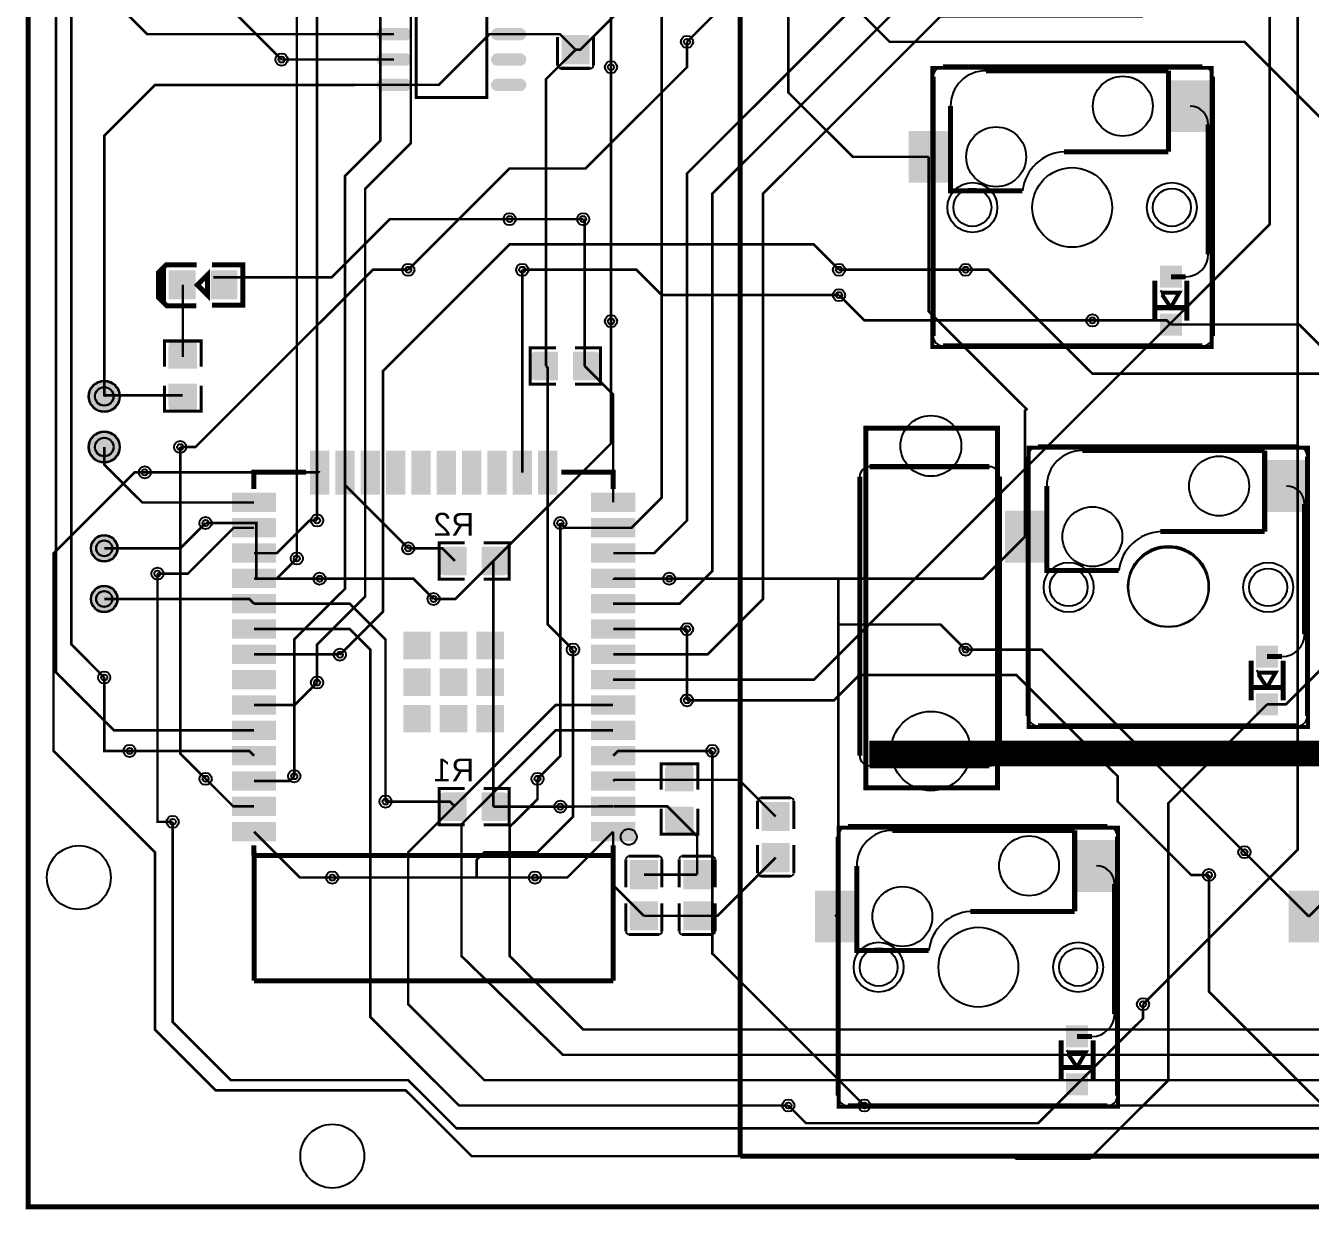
# Model space of a CAD drawing. Header units: millimetres. Extents: x -34 to 290, y -3 to 102.
# Drawn here: x -34.4 to 30, y -2.7 to 56.7 of the extents above; entities that cross this region are included whole.
import ezdxf

# ---------------------------------------------------------------- set-up
doc = ezdxf.new("R2010")
doc.units = ezdxf.units.MM
for name, color, linetype, true_color in [('BoardOutLine', 7, 'Continuous', 0xff00ff), ('BottomLayer', 7, 'Continuous', 0x0000ff), ('BottomPasteMaskLayer', 7, 'Continuous', 0x800000), ('BottomSilkLayer', 7, 'Continuous', 0x66cc33), ('BottomSolderMaskLayer', 7, 'Continuous', 0xaa00ff), ('Document', 7, 'Continuous', 0xffffff), ('Hole', 7, 'Continuous', 0x222222), ('Multi-Layer', 7, 'Continuous', 0xc0c0c0), ('TopLayer', 7, 'Continuous', 0xff0000), ('TopPasteMaskLayer', 7, 'Continuous', 0x808080), ('TopSilkLayer', 7, 'Continuous', 0xffcc00), ('TopSolderMaskLayer', 7, 'Continuous', 0x800080)]:
    doc.layers.add(name, color=color, linetype=linetype, true_color=true_color)
doc.styles.get("Standard").update_dxf_attribs({"font": 'arial.ttf'})

msp = doc.modelspace()

# ---------------------------------------------------------------- hatches: boundary and pattern name
at = {"layer": 'BottomLayer'}
for points in [[(24.903, 51.405), (23.003, 51.405), (23.003, 53.905), (24.903, 53.905)], [(11.797, 48.865), (9.897, 48.865), (9.897, 51.365), (11.797, 51.365)], [(23.483, 44.601), (23.483, 43.601), (22.483, 43.601), (22.483, 44.601)], [(23.483, 42.201), (23.483, 41.201), (22.483, 41.201), (22.483, 42.201)], [(29.729, 32.355), (27.829, 32.355), (27.829, 34.855), (29.729, 34.855)], [(16.623, 29.815), (14.723, 29.815), (14.723, 32.315), (16.623, 32.315)], [(-12.338, 29.157), (-12.338, 30.533), (-13.471, 30.533), (-13.471, 29.157)], [(-11.538, 29.157), (-11.538, 30.533), (-10.405, 30.533), (-10.405, 29.157)], [(28.309, 25.551), (28.309, 24.551), (27.309, 24.551), (27.309, 25.551)], [(28.309, 23.151), (28.309, 22.151), (27.309, 22.151), (27.309, 23.151)], [(-12.338, 16.838), (-12.338, 18.214), (-13.471, 18.214), (-13.471, 16.838)], [(-11.538, 16.838), (-11.538, 18.214), (-10.405, 18.214), (-10.405, 16.838)], [(20.204, 13.305), (18.304, 13.305), (18.304, 15.805), (20.204, 15.805)], [(7.098, 10.765), (5.198, 10.765), (5.198, 13.265), (7.098, 13.265)], [(30.847, 10.765), (28.947, 10.765), (28.947, 13.265), (30.847, 13.265)], [(18.784, 6.501), (18.784, 5.501), (17.784, 5.501), (17.784, 6.501)], [(18.784, 4.101), (18.784, 3.101), (17.784, 3.101), (17.784, 4.101)]]:
    msp.add_hatch(color=256, dxfattribs=at).paths.add_polyline_path(points)
at = {"layer": 'BottomPasteMaskLayer'}
for points in [[(24.903, 51.405), (23.003, 51.405), (23.003, 53.905), (24.903, 53.905)], [(11.797, 48.865), (9.897, 48.865), (9.897, 51.365), (11.797, 51.365)], [(23.483, 44.601), (23.483, 43.601), (22.483, 43.601), (22.483, 44.601)], [(23.483, 42.201), (23.483, 41.201), (22.483, 41.201), (22.483, 42.201)], [(29.729, 32.355), (27.829, 32.355), (27.829, 34.855), (29.729, 34.855)], [(16.623, 29.815), (14.723, 29.815), (14.723, 32.315), (16.623, 32.315)], [(-12.388, 29.205), (-12.388, 29.625), (-12.833, 29.625), (-12.833, 30.075), (-12.393, 30.075), (-12.388, 30.485), (-12.438, 30.535), (-13.588, 30.535), (-13.638, 30.485), (-13.638, 29.205), (-13.588, 29.155), (-12.438, 29.155)], [(-10.238, 29.205), (-10.238, 30.485), (-10.288, 30.535), (-11.438, 30.535), (-11.488, 30.485), (-11.493, 30.075), (-11.043, 30.075), (-11.043, 29.625), (-11.483, 29.625), (-11.488, 29.205), (-11.438, 29.155), (-10.288, 29.155)], [(28.309, 25.551), (28.309, 24.551), (27.309, 24.551), (27.309, 25.551)], [(28.309, 23.151), (28.309, 22.151), (27.309, 22.151), (27.309, 23.151)], [(-12.388, 16.886), (-12.388, 17.306), (-12.833, 17.306), (-12.833, 17.756), (-12.393, 17.756), (-12.388, 18.166), (-12.438, 18.216), (-13.588, 18.216), (-13.638, 18.166), (-13.638, 16.886), (-13.588, 16.836), (-12.438, 16.836)], [(-10.238, 16.886), (-10.238, 18.166), (-10.288, 18.216), (-11.438, 18.216), (-11.488, 18.166), (-11.493, 17.756), (-11.043, 17.756), (-11.043, 17.306), (-11.483, 17.306), (-11.488, 16.886), (-11.438, 16.836), (-10.288, 16.836)], [(20.204, 13.305), (18.304, 13.305), (18.304, 15.805), (20.204, 15.805)], [(7.098, 10.765), (5.198, 10.765), (5.198, 13.265), (7.098, 13.265)], [(30.847, 10.765), (28.947, 10.765), (28.947, 13.265), (30.847, 13.265)], [(18.784, 6.501), (18.784, 5.501), (17.784, 5.501), (17.784, 6.501)], [(18.784, 4.101), (18.784, 3.101), (17.784, 3.101), (17.784, 4.101)]]:
    msp.add_hatch(color=256, dxfattribs=at).paths.add_polyline_path(points)
at = {"layer": 'BottomSolderMaskLayer'}
for points in [[(24.954, 51.354), (22.953, 51.354), (22.953, 53.956), (24.954, 53.956)], [(11.848, 48.814), (9.846, 48.814), (9.846, 51.416), (11.848, 51.416)], [(23.534, 44.652), (23.534, 43.55), (22.432, 43.55), (22.432, 44.652)], [(23.534, 42.252), (23.534, 41.15), (22.432, 41.15), (22.432, 42.252)], [(-31.268, 38.1, 1), (-29.692, 38.1, 1)], [(-31.268, 35.56, 1), (-29.692, 35.56, 1)], [(29.78, 32.304), (27.779, 32.304), (27.779, 34.906), (29.78, 34.906)], [(16.674, 29.764), (14.672, 29.764), (14.672, 32.366), (16.674, 32.366)], [(-31.156, 30.48, 1), (-29.804, 30.48, 1)], [(-12.313, 29.131), (-12.313, 30.559), (-13.496, 30.559), (-13.496, 29.131)], [(-11.563, 29.131), (-11.563, 30.559), (-10.38, 30.559), (-10.38, 29.131)], [(-31.156, 27.94, 1), (-29.804, 27.94, 1)], [(28.36, 25.602), (28.36, 24.5), (27.258, 24.5), (27.258, 25.602)], [(28.36, 23.202), (28.36, 22.1), (27.258, 22.1), (27.258, 23.202)], [(-12.313, 16.812), (-12.313, 18.24), (-13.496, 18.24), (-13.496, 16.812)], [(-11.563, 16.812), (-11.563, 18.24), (-10.38, 18.24), (-10.38, 16.812)], [(20.255, 13.254), (18.254, 13.254), (18.254, 15.856), (20.255, 15.856)], [(7.149, 10.714), (5.147, 10.714), (5.147, 13.316), (7.149, 13.316)], [(30.898, 10.714), (28.896, 10.714), (28.896, 13.316), (30.898, 13.316)], [(18.835, 6.552), (18.835, 5.45), (17.733, 5.45), (17.733, 6.552)], [(18.835, 4.152), (18.835, 3.05), (17.733, 3.05), (17.733, 4.152)]]:
    msp.add_hatch(color=256, dxfattribs=at).paths.add_polyline_path(points)
at = {"layer": 'TopLayer'}
for points in [[(-15.361, 56.541, -0.785398), (-15.361, 55.981), (-16.546, 55.981, -0.785398), (-16.546, 56.541)], [(-9.616, 56.541, -0.785398), (-9.616, 55.981), (-10.801, 55.981, -0.785398), (-10.801, 56.541)], [(-7.533, 56.19), (-6.183, 56.19), (-6.183, 54.78), (-7.533, 54.78)], [(-15.361, 55.271, -0.785398), (-15.361, 54.711), (-16.546, 54.711, -0.785398), (-16.546, 55.271)], [(-9.616, 55.271, -0.785398), (-9.616, 54.711), (-10.801, 54.711, -0.785398), (-10.801, 55.271)], [(-15.361, 54.001, -0.785398), (-15.361, 53.441), (-16.546, 53.441, -0.785398), (-16.546, 54.001)], [(-9.616, 54.001, -0.785398), (-9.616, 53.441), (-10.801, 53.441, -0.785398), (-10.801, 54.001)], [(-25.927, 42.988), (-27.228, 42.988), (-27.228, 44.388), (-25.927, 44.388)], [(-23.826, 42.988), (-25.127, 42.988), (-25.127, 44.388), (-23.826, 44.388)], [(-27.231, 39.516), (-25.855, 39.516), (-25.855, 40.649), (-27.231, 40.649)], [(-7.766, 38.936), (-7.766, 40.312), (-8.899, 40.312), (-8.899, 38.936)], [(-6.966, 38.936), (-6.966, 40.312), (-5.833, 40.312), (-5.833, 38.936)], [(-27.231, 38.716), (-25.855, 38.716), (-25.855, 37.583), (-27.231, 37.583)], [(-20.16, 33.225), (-20.16, 35.325), (-19.21, 35.325), (-19.21, 33.225)], [(-18.89, 33.225), (-18.89, 35.325), (-17.94, 35.325), (-17.94, 33.225)], [(-17.62, 33.225), (-17.62, 35.325), (-16.67, 35.325), (-16.67, 33.225)], [(-16.35, 33.225), (-16.35, 35.325), (-15.4, 35.325), (-15.4, 33.225)], [(-15.08, 33.225), (-15.08, 35.325), (-14.13, 35.325), (-14.13, 33.225)], [(-13.81, 33.225), (-13.81, 35.325), (-12.86, 35.325), (-12.86, 33.225)], [(-12.54, 33.225), (-12.54, 35.325), (-11.59, 35.325), (-11.59, 33.225)], [(-11.27, 33.225), (-11.27, 35.325), (-10.32, 35.325), (-10.32, 33.225)], [(-10, 33.225), (-10, 35.325), (-9.05, 35.325), (-9.05, 33.225)], [(-8.73, 33.225), (-8.73, 35.325), (-7.78, 35.325), (-7.78, 33.225)], [(-24.02, 32.305), (-24.02, 33.255), (-21.92, 33.255), (-21.92, 32.305)], [(-6.02, 32.305), (-6.02, 33.255), (-3.92, 33.255), (-3.92, 32.305)], [(-24.02, 31.035), (-24.02, 31.985), (-21.92, 31.985), (-21.92, 31.035)], [(-6.02, 31.035), (-6.02, 31.985), (-3.92, 31.985), (-3.92, 31.035)], [(-24.02, 29.765), (-24.02, 30.715), (-21.92, 30.715), (-21.92, 29.765)], [(-6.02, 29.765), (-6.02, 30.715), (-3.92, 30.715), (-3.92, 29.765)], [(-24.02, 28.495), (-24.02, 29.445), (-21.92, 29.445), (-21.92, 28.495)], [(-6.02, 28.495), (-6.02, 29.445), (-3.92, 29.445), (-3.92, 28.495)], [(-24.02, 27.225), (-24.02, 28.175), (-21.92, 28.175), (-21.92, 27.225)], [(-6.02, 27.225), (-6.02, 28.175), (-3.92, 28.175), (-3.92, 27.225)], [(-24.02, 25.955), (-24.02, 26.905), (-21.92, 26.905), (-21.92, 25.955)], [(-6.02, 25.955), (-6.02, 26.905), (-3.92, 26.905), (-3.92, 25.955)], [(-14.14, 26.271), (-14.14, 24.94), (-15.47, 24.94), (-15.47, 26.271)], [(-12.305, 26.271), (-12.305, 24.94), (-13.635, 24.94), (-13.635, 26.271)], [(-10.47, 26.271), (-10.47, 24.94), (-11.8, 24.94), (-11.8, 26.271)], [(-24.02, 24.685), (-24.02, 25.635), (-21.92, 25.635), (-21.92, 24.685)], [(-6.02, 24.685), (-6.02, 25.635), (-3.92, 25.635), (-3.92, 24.685)], [(-24.02, 23.415), (-24.02, 24.365), (-21.92, 24.365), (-21.92, 23.415)], [(-14.14, 24.436), (-14.14, 23.105), (-15.47, 23.105), (-15.47, 24.436)], [(-12.305, 24.436), (-12.305, 23.106), (-13.635, 23.106), (-13.635, 24.436)], [(-10.47, 24.436), (-10.47, 23.105), (-11.8, 23.105), (-11.8, 24.436)], [(-6.02, 23.415), (-6.02, 24.365), (-3.92, 24.365), (-3.92, 23.415)], [(-24.02, 22.145), (-24.02, 23.095), (-21.92, 23.095), (-21.92, 22.145)], [(-14.14, 22.601), (-14.14, 21.27), (-15.47, 21.27), (-15.47, 22.601)], [(-12.305, 22.601), (-12.305, 21.27), (-13.635, 21.27), (-13.635, 22.601)], [(-10.47, 22.601), (-10.47, 21.27), (-11.8, 21.27), (-11.8, 22.601)], [(-6.02, 22.145), (-6.02, 23.095), (-3.92, 23.095), (-3.92, 22.145)], [(-24.02, 20.875), (-24.02, 21.825), (-21.92, 21.825), (-21.92, 20.875)], [(-6.02, 20.875), (-6.02, 21.825), (-3.92, 21.825), (-3.92, 20.875)], [(-24.02, 19.605), (-24.02, 20.555), (-21.92, 20.555), (-21.92, 19.605)], [(-6.02, 19.605), (-6.02, 20.555), (-3.92, 20.555), (-3.92, 19.605)], [(-0.963, 18.307), (-2.339, 18.307), (-2.339, 19.44), (-0.963, 19.44)], [(-24.02, 18.335), (-24.02, 19.285), (-21.92, 19.285), (-21.92, 18.335)], [(-6.02, 18.335), (-6.02, 19.285), (-3.92, 19.285), (-3.92, 18.335)], [(-24.02, 17.065), (-24.02, 18.015), (-21.92, 18.015), (-21.92, 17.065)], [(-6.02, 17.065), (-6.02, 18.015), (-3.92, 18.015), (-3.92, 17.065)], [(-0.963, 17.507), (-2.339, 17.507), (-2.339, 16.374), (-0.963, 16.374)], [(3.85, 16.327), (2.5, 16.327), (2.5, 17.737), (3.85, 17.737)], [(-24.02, 15.795), (-24.02, 16.745), (-21.92, 16.745), (-21.92, 15.795)], [(-6.02, 15.795), (-6.02, 16.745), (-3.92, 16.745), (-3.92, 15.795)], [(3.85, 15.677), (2.5, 15.677), (2.5, 14.267), (3.85, 14.267)], [(-2.754, 13.406), (-4.104, 13.406), (-4.104, 14.816), (-2.754, 14.816)], [(-1.437, 13.406), (-0.087, 13.406), (-0.087, 14.816), (-1.437, 14.816)], [(-2.754, 12.756), (-4.104, 12.756), (-4.104, 11.346), (-2.754, 11.346)], [(-1.437, 12.756), (-0.087, 12.756), (-0.087, 11.346), (-1.437, 11.346)]]:
    msp.add_hatch(color=256, dxfattribs=at).paths.add_polyline_path(points)
at = {"layer": 'TopPasteMaskLayer'}
for points in [[(-15.361, 56.541, -0.785398), (-15.361, 55.981), (-16.546, 55.981, -0.785398), (-16.546, 56.541)], [(-9.616, 56.541, -0.785398), (-9.616, 55.981), (-10.801, 55.981, -0.785398), (-10.801, 56.541)], [(-7.478, 56.04), (-7.058, 56.04), (-7.058, 55.595), (-6.608, 55.595), (-6.608, 56.035), (-6.198, 56.04), (-6.148, 55.99), (-6.148, 54.84), (-6.198, 54.79), (-7.478, 54.79), (-7.528, 54.84), (-7.528, 55.99)], [(-15.361, 55.271, -0.785398), (-15.361, 54.711), (-16.546, 54.711, -0.785398), (-16.546, 55.271)], [(-9.616, 55.271, -0.785398), (-9.616, 54.711), (-10.801, 54.711, -0.785398), (-10.801, 55.271)], [(-15.361, 54.001, -0.785398), (-15.361, 53.441), (-16.546, 53.441, -0.785398), (-16.546, 54.001)], [(-9.616, 54.001, -0.785398), (-9.616, 53.441), (-10.801, 53.441, -0.785398), (-10.801, 54.001)], [(-25.927, 42.988), (-27.228, 42.988), (-27.228, 44.388), (-25.927, 44.388)], [(-23.826, 42.988), (-25.127, 42.988), (-25.127, 44.388), (-23.826, 44.388)], [(-27.183, 40.816), (-25.903, 40.816), (-25.853, 40.766), (-25.853, 39.616), (-25.903, 39.566), (-26.313, 39.561), (-26.313, 40.011), (-26.763, 40.011), (-26.763, 39.571), (-27.183, 39.566), (-27.233, 39.616), (-27.233, 40.766)], [(-9.066, 38.984), (-9.066, 40.264), (-9.016, 40.314), (-7.866, 40.314), (-7.816, 40.264), (-7.811, 39.854), (-8.261, 39.854), (-8.261, 39.404), (-7.821, 39.404), (-7.816, 38.984), (-7.866, 38.934), (-9.016, 38.934)], [(-6.916, 38.984), (-6.916, 39.404), (-6.471, 39.404), (-6.471, 39.854), (-6.911, 39.854), (-6.916, 40.264), (-6.866, 40.314), (-5.716, 40.314), (-5.666, 40.264), (-5.666, 38.984), (-5.716, 38.934), (-6.866, 38.934)], [(-27.183, 38.666), (-26.763, 38.666), (-26.763, 38.221), (-26.313, 38.221), (-26.313, 38.661), (-25.903, 38.666), (-25.853, 38.616), (-25.853, 37.466), (-25.903, 37.416), (-27.183, 37.416), (-27.233, 37.466), (-27.233, 38.616)], [(-20.16, 33.225), (-20.16, 35.325), (-19.21, 35.325), (-19.21, 33.225)], [(-18.89, 33.225), (-18.89, 35.325), (-17.94, 35.325), (-17.94, 33.225)], [(-17.62, 33.225), (-17.62, 35.325), (-16.67, 35.325), (-16.67, 33.225)], [(-16.35, 33.225), (-16.35, 35.325), (-15.4, 35.325), (-15.4, 33.225)], [(-15.08, 33.225), (-15.08, 35.325), (-14.13, 35.325), (-14.13, 33.225)], [(-13.81, 33.225), (-13.81, 35.325), (-12.86, 35.325), (-12.86, 33.225)], [(-12.54, 33.225), (-12.54, 35.325), (-11.59, 35.325), (-11.59, 33.225)], [(-11.27, 33.225), (-11.27, 35.325), (-10.32, 35.325), (-10.32, 33.225)], [(-10, 33.225), (-10, 35.325), (-9.05, 35.325), (-9.05, 33.225)], [(-8.73, 33.225), (-8.73, 35.325), (-7.78, 35.325), (-7.78, 33.225)], [(-24.02, 32.305), (-24.02, 33.255), (-21.92, 33.255), (-21.92, 32.305)], [(-6.02, 32.305), (-6.02, 33.255), (-3.92, 33.255), (-3.92, 32.305)], [(-24.02, 31.035), (-24.02, 31.985), (-21.92, 31.985), (-21.92, 31.035)], [(-6.02, 31.035), (-6.02, 31.985), (-3.92, 31.985), (-3.92, 31.035)], [(-24.02, 29.765), (-24.02, 30.715), (-21.92, 30.715), (-21.92, 29.765)], [(-6.02, 29.765), (-6.02, 30.715), (-3.92, 30.715), (-3.92, 29.765)], [(-24.02, 28.495), (-24.02, 29.445), (-21.92, 29.445), (-21.92, 28.495)], [(-6.02, 28.495), (-6.02, 29.445), (-3.92, 29.445), (-3.92, 28.495)], [(-24.02, 27.225), (-24.02, 28.175), (-21.92, 28.175), (-21.92, 27.225)], [(-6.02, 27.225), (-6.02, 28.175), (-3.92, 28.175), (-3.92, 27.225)], [(-24.02, 25.955), (-24.02, 26.905), (-21.92, 26.905), (-21.92, 25.955)], [(-6.02, 25.955), (-6.02, 26.905), (-3.92, 26.905), (-3.92, 25.955)], [(-14.14, 26.271), (-14.14, 24.94), (-15.47, 24.94), (-15.47, 26.271)], [(-12.305, 26.271), (-12.305, 24.94), (-13.635, 24.94), (-13.635, 26.271)], [(-10.47, 26.271), (-10.47, 24.94), (-11.8, 24.94), (-11.8, 26.271)], [(-24.02, 24.685), (-24.02, 25.635), (-21.92, 25.635), (-21.92, 24.685)], [(-6.02, 24.685), (-6.02, 25.635), (-3.92, 25.635), (-3.92, 24.685)], [(-24.02, 23.415), (-24.02, 24.365), (-21.92, 24.365), (-21.92, 23.415)], [(-14.14, 24.436), (-14.14, 23.105), (-15.47, 23.105), (-15.47, 24.436)], [(-12.305, 24.436), (-12.305, 23.106), (-13.635, 23.106), (-13.635, 24.436)], [(-10.47, 24.436), (-10.47, 23.105), (-11.8, 23.105), (-11.8, 24.436)], [(-6.02, 23.415), (-6.02, 24.365), (-3.92, 24.365), (-3.92, 23.415)], [(-24.02, 22.145), (-24.02, 23.095), (-21.92, 23.095), (-21.92, 22.145)], [(-14.14, 22.601), (-14.14, 21.27), (-15.47, 21.27), (-15.47, 22.601)], [(-12.305, 22.601), (-12.305, 21.27), (-13.635, 21.27), (-13.635, 22.601)], [(-10.47, 22.601), (-10.47, 21.27), (-11.8, 21.27), (-11.8, 22.601)], [(-6.02, 22.145), (-6.02, 23.095), (-3.92, 23.095), (-3.92, 22.145)], [(-24.02, 20.875), (-24.02, 21.825), (-21.92, 21.825), (-21.92, 20.875)], [(-6.02, 20.875), (-6.02, 21.825), (-3.92, 21.825), (-3.92, 20.875)], [(-24.02, 19.605), (-24.02, 20.555), (-21.92, 20.555), (-21.92, 19.605)], [(-6.02, 19.605), (-6.02, 20.555), (-3.92, 20.555), (-3.92, 19.605)], [(-1.011, 18.357), (-1.431, 18.357), (-1.431, 18.802), (-1.881, 18.802), (-1.881, 18.362), (-2.291, 18.357), (-2.341, 18.407), (-2.341, 19.557), (-2.291, 19.607), (-1.011, 19.607), (-0.961, 19.557), (-0.961, 18.407)], [(-24.02, 18.335), (-24.02, 19.285), (-21.92, 19.285), (-21.92, 18.335)], [(-6.02, 18.335), (-6.02, 19.285), (-3.92, 19.285), (-3.92, 18.335)], [(-24.02, 17.065), (-24.02, 18.015), (-21.92, 18.015), (-21.92, 17.065)], [(-6.02, 17.065), (-6.02, 18.015), (-3.92, 18.015), (-3.92, 17.065)], [(-1.011, 16.207), (-2.291, 16.207), (-2.341, 16.257), (-2.341, 17.407), (-2.291, 17.457), (-1.881, 17.462), (-1.881, 17.012), (-1.431, 17.012), (-1.431, 17.452), (-1.011, 17.457), (-0.961, 17.407), (-0.961, 16.257)], [(3.795, 16.477), (3.375, 16.477), (3.375, 16.922), (2.925, 16.922), (2.925, 16.482), (2.515, 16.477), (2.465, 16.527), (2.465, 17.677), (2.515, 17.727), (3.795, 17.727), (3.845, 17.677), (3.845, 16.527)], [(-24.02, 15.795), (-24.02, 16.745), (-21.92, 16.745), (-21.92, 15.795)], [(-6.02, 15.795), (-6.02, 16.745), (-3.92, 16.745), (-3.92, 15.795)], [(3.795, 14.327), (2.515, 14.327), (2.465, 14.377), (2.465, 15.527), (2.515, 15.577), (2.925, 15.582), (2.925, 15.132), (3.375, 15.132), (3.375, 15.572), (3.795, 15.577), (3.845, 15.527), (3.845, 14.377)], [(-2.809, 13.556), (-3.229, 13.556), (-3.229, 14.001), (-3.679, 14.001), (-3.679, 13.561), (-4.089, 13.556), (-4.139, 13.606), (-4.139, 14.756), (-4.089, 14.806), (-2.809, 14.806), (-2.759, 14.756), (-2.759, 13.606)], [(-1.382, 14.756), (-0.102, 14.756), (-0.052, 14.706), (-0.052, 13.556), (-0.102, 13.506), (-0.512, 13.501), (-0.512, 13.951), (-0.962, 13.951), (-0.962, 13.511), (-1.382, 13.506), (-1.432, 13.556), (-1.432, 14.706)], [(-2.809, 11.406), (-4.089, 11.406), (-4.139, 11.456), (-4.139, 12.606), (-4.089, 12.656), (-3.679, 12.661), (-3.679, 12.211), (-3.229, 12.211), (-3.229, 12.651), (-2.809, 12.656), (-2.759, 12.606), (-2.759, 11.456)], [(-1.382, 12.606), (-0.962, 12.606), (-0.962, 12.161), (-0.512, 12.161), (-0.512, 12.601), (-0.102, 12.606), (-0.052, 12.556), (-0.052, 11.406), (-0.102, 11.356), (-1.382, 11.356), (-1.432, 11.406), (-1.432, 12.556)]]:
    msp.add_hatch(color=256, dxfattribs=at).paths.add_polyline_path(points)
at = {"layer": 'TopSolderMaskLayer'}
for points in [[(-15.307, 56.566, -0.785398), (-15.307, 55.956), (-16.6, 55.956, -0.785398), (-16.6, 56.566)], [(-9.562, 56.566, -0.785398), (-9.562, 55.956), (-10.855, 55.956, -0.785398), (-10.855, 56.566)], [(-7.557, 56.217), (-6.159, 56.217), (-6.159, 54.753), (-7.557, 54.753)], [(-15.307, 55.296, -0.785398), (-15.307, 54.686), (-16.6, 54.686, -0.785398), (-16.6, 55.296)], [(-9.562, 55.296, -0.785398), (-9.562, 54.686), (-10.855, 54.686, -0.785398), (-10.855, 55.296)], [(-15.307, 54.026, -0.785398), (-15.307, 53.416), (-16.6, 53.416, -0.785398), (-16.6, 54.026)], [(-9.562, 54.026, -0.785398), (-9.562, 53.416), (-10.855, 53.416, -0.785398), (-10.855, 54.026)], [(-25.902, 42.963), (-27.253, 42.963), (-27.253, 44.413), (-25.902, 44.413)], [(-23.801, 42.963), (-25.152, 42.963), (-25.152, 44.413), (-23.801, 44.413)], [(-27.262, 39.495), (-25.824, 39.495), (-25.824, 40.669), (-27.262, 40.669)], [(-7.741, 38.91), (-7.741, 40.338), (-8.924, 40.338), (-8.924, 38.91)], [(-6.991, 38.91), (-6.991, 40.338), (-5.808, 40.338), (-5.808, 38.91)], [(-31.268, 38.1, 1), (-29.692, 38.1, 1)], [(-27.262, 38.737), (-25.824, 38.737), (-25.824, 37.563), (-27.262, 37.563)], [(-31.268, 35.56, 1), (-29.692, 35.56, 1)], [(-20.172, 33.169), (-20.172, 35.382), (-19.199, 35.382), (-19.199, 33.169)], [(-18.902, 33.169), (-18.902, 35.382), (-17.929, 35.382), (-17.929, 33.169)], [(-17.632, 33.169), (-17.632, 35.382), (-16.659, 35.382), (-16.659, 33.169)], [(-16.362, 33.169), (-16.362, 35.382), (-15.389, 35.382), (-15.389, 33.169)], [(-15.092, 33.169), (-15.092, 35.382), (-14.119, 35.382), (-14.119, 33.169)], [(-13.822, 33.169), (-13.822, 35.382), (-12.849, 35.382), (-12.849, 33.169)], [(-12.552, 33.169), (-12.552, 35.382), (-11.579, 35.382), (-11.579, 33.169)], [(-11.282, 33.169), (-11.282, 35.382), (-10.309, 35.382), (-10.309, 33.169)], [(-10.012, 33.169), (-10.012, 35.382), (-9.039, 35.382), (-9.039, 33.169)], [(-8.742, 33.169), (-8.742, 35.382), (-7.769, 35.382), (-7.769, 33.169)], [(-24.076, 32.294), (-24.076, 33.267), (-21.864, 33.267), (-21.864, 32.294)], [(-6.076, 32.294), (-6.076, 33.267), (-3.864, 33.267), (-3.864, 32.294)], [(-24.076, 31.024), (-24.076, 31.997), (-21.864, 31.997), (-21.864, 31.024)], [(-6.076, 31.024), (-6.076, 31.997), (-3.864, 31.997), (-3.864, 31.024)], [(-31.156, 30.48, 1), (-29.804, 30.48, 1)], [(-24.076, 29.754), (-24.076, 30.727), (-21.864, 30.727), (-21.864, 29.754)], [(-6.076, 29.754), (-6.076, 30.727), (-3.864, 30.727), (-3.864, 29.754)], [(-24.076, 28.484), (-24.076, 29.457), (-21.864, 29.457), (-21.864, 28.484)], [(-6.076, 28.484), (-6.076, 29.457), (-3.864, 29.457), (-3.864, 28.484)], [(-31.156, 27.94, 1), (-29.804, 27.94, 1)], [(-24.076, 27.214), (-24.076, 28.187), (-21.864, 28.187), (-21.864, 27.214)], [(-6.076, 27.214), (-6.076, 28.187), (-3.864, 28.187), (-3.864, 27.214)], [(-24.076, 25.944), (-24.076, 26.917), (-21.864, 26.917), (-21.864, 25.944)], [(-6.076, 25.944), (-6.076, 26.917), (-3.864, 26.917), (-3.864, 25.944)], [(-14.115, 26.296), (-14.115, 24.915), (-15.495, 24.915), (-15.495, 26.296)], [(-12.28, 26.296), (-12.28, 24.915), (-13.66, 24.915), (-13.66, 26.296)], [(-10.445, 26.296), (-10.445, 24.915), (-11.825, 24.915), (-11.825, 26.296)], [(-24.076, 24.674), (-24.076, 25.647), (-21.864, 25.647), (-21.864, 24.674)], [(-6.076, 24.674), (-6.076, 25.647), (-3.864, 25.647), (-3.864, 24.674)], [(-24.076, 23.404), (-24.076, 24.377), (-21.864, 24.377), (-21.864, 23.404)], [(-14.115, 24.461), (-14.115, 23.08), (-15.495, 23.08), (-15.495, 24.461)], [(-12.28, 24.461), (-12.28, 23.08), (-13.66, 23.08), (-13.66, 24.461)], [(-10.445, 24.461), (-10.445, 23.08), (-11.825, 23.08), (-11.825, 24.461)], [(-6.076, 23.404), (-6.076, 24.377), (-3.864, 24.377), (-3.864, 23.404)], [(-24.076, 22.134), (-24.076, 23.107), (-21.864, 23.107), (-21.864, 22.134)], [(-14.115, 22.626), (-14.115, 21.245), (-15.495, 21.245), (-15.495, 22.626)], [(-12.28, 22.626), (-12.28, 21.245), (-13.66, 21.245), (-13.66, 22.626)], [(-10.445, 22.626), (-10.445, 21.245), (-11.825, 21.245), (-11.825, 22.626)], [(-6.076, 22.134), (-6.076, 23.107), (-3.864, 23.107), (-3.864, 22.134)], [(-24.076, 20.864), (-24.076, 21.837), (-21.864, 21.837), (-21.864, 20.864)], [(-6.076, 20.864), (-6.076, 21.837), (-3.864, 21.837), (-3.864, 20.864)], [(-24.076, 19.594), (-24.076, 20.567), (-21.864, 20.567), (-21.864, 19.594)], [(-6.076, 19.594), (-6.076, 20.567), (-3.864, 20.567), (-3.864, 19.594)], [(-0.932, 18.286), (-2.37, 18.286), (-2.37, 19.46), (-0.932, 19.46)], [(-24.076, 18.324), (-24.076, 19.297), (-21.864, 19.297), (-21.864, 18.324)], [(-6.076, 18.324), (-6.076, 19.297), (-3.864, 19.297), (-3.864, 18.324)], [(-24.076, 17.054), (-24.076, 18.027), (-21.864, 18.027), (-21.864, 17.054)], [(-6.076, 17.054), (-6.076, 18.027), (-3.864, 18.027), (-3.864, 17.054)], [(-0.932, 17.528), (-2.37, 17.528), (-2.37, 16.354), (-0.932, 16.354)], [(3.874, 16.3), (2.476, 16.3), (2.476, 17.764), (3.874, 17.764)], [(-24.076, 15.784), (-24.076, 16.757), (-21.864, 16.757), (-21.864, 15.784)], [(-6.076, 15.784), (-6.076, 16.757), (-3.864, 16.757), (-3.864, 15.784)], [(3.874, 15.704), (2.476, 15.704), (2.476, 14.24), (3.874, 14.24)], [(-2.73, 13.379), (-4.128, 13.379), (-4.128, 14.843), (-2.73, 14.843)], [(-1.461, 13.379), (-0.063, 13.379), (-0.063, 14.843), (-1.461, 14.843)], [(-2.73, 12.783), (-4.128, 12.783), (-4.128, 11.319), (-2.73, 11.319)], [(-1.461, 12.783), (-0.063, 12.783), (-0.063, 11.319), (-1.461, 11.319)]]:
    msp.add_hatch(color=256, dxfattribs=at).paths.add_polyline_path(points)

# ---------------------------------------------------------------- linework, layer by layer
at = {"layer": 'BoardOutLine', "const_width": 0.254}
msp.add_lwpolyline([(-34.29, 100.33), (-34.29, -2.54), (289.56, -2.54), (289.56, 100.33), (-34.29, 100.33)], close=True, dxfattribs=at)
at = {"layer": 'BottomLayer'}
for points, const_width in [([(-17.78, 77.47), (-15.113, 74.803), (-15.113, 50.8), (-17.399, 48.514), (-17.399, 28.067), (-19.812, 25.654), (-19.812, 23.749)], 0.127), ([(-19.05, 76.2), (-19.05, 67.31), (-16.637, 64.897), (-16.637, 50.927), (-18.415, 49.149), (-18.415, 28.448), (-20.955, 25.908), (-20.955, 19.05)], 0.127), ([(8.562, 69.291), (3.81, 69.291), (3.81, 53.34), (7.036, 50.114), (10.848, 50.114)], 0.127), ([(-21.59, 54.991), (-26.325, 59.726), (-26.325, 61.5)], 0.127), ([(-5.08, 61.087), (-5.08, 54.61)], 0.127), ([(-19.05, 59.69), (-20.828, 57.912), (-20.828, 29.972)], 0.127), ([(-17.78, 59.182), (-19.812, 57.15), (-19.812, 31.877)], 0.127), ([(31.75, 50.8), (26.67, 55.88), (8.89, 55.88), (5.08, 59.69)], 0.127), ([(-1.27, 55.88), (-1.27, 54.61), (-6.35, 49.53), (-10.16, 49.53), (-15.24, 44.45)], 0.127), ([(24.857, 49.125), (24.857, 51.751)], 0.254), ([(10.847, 50.115), (10.847, 42.366), (15.748, 37.465), (15.673, 37.39), (15.673, 31.065)], 0.127), ([(75.237, 50.114), (74.244, 50.114), (72.39, 48.26), (72.39, 41.91), (69.85, 39.37), (67.31, 39.37), (62.23, 36.83), (62.23, 22.86), (59.69, 20.32), (57.15, 20.32), (50.8, 13.97), (50.8, 10.16), (40.64, 0), (33.147, 0), (24.892, 8.255), (24.892, 14.097)], 0.127), ([(24.857, 49.125), (24.857, 45.226)], 0.254), ([(-10.16, 46.99), (-6.477, 46.99)], 0.127), ([(-18.669, 25.146), (-16.51, 27.305), (-16.51, 39.37), (-10.16, 45.72), (5.08, 45.72), (6.35, 44.45)], 0.127), ([(6.35, 43.18), (-2.54, 43.18), (-3.81, 44.45), (-9.525, 44.45)], 0.127), ([(34.29, 39.37), (34.163, 39.243), (19.05, 39.243), (13.843, 44.45), (12.7, 44.45)], 0.127), ([(23.733, 44.101), (22.983, 44.101)], 0.254), ([(-10.972, 29.845), (-5.08, 35.737), (-5.08, 41.868)], 0.127), ([(22.983, 41.701), (22.774, 41.91), (19.05, 41.91)], 0.127), ([(22.982, 41.702), (29.418, 41.702), (30.607, 40.513), (30.607, 40.132)], 0.127), ([(68.194, 41.702), (67.132, 40.64), (40.64, 40.64), (38.1, 38.1), (38.1, 32.004), (28.748, 22.652), (27.808, 22.652)], 0.127), ([(-26.67, 35.56), (-26.67, 20.193), (-25.4, 18.923)], 0.127), ([(27.808, 22.652), (22.86, 17.704), (22.86, 3.81), (18.923, -0.127), (15.24, -0.127), (15.113, 0), (-12.065, 0), (-15.367, 3.302), (-24.892, 3.302), (-27.94, 6.35), (-27.94, 15.24), (-33.02, 20.32), (-33.02, 30.226), (-28.956, 34.29), (-28.448, 34.29)], 0.127), ([(29.683, 30.075), (29.683, 32.701)], 0.254), ([(-25.4, 31.75), (-22.86, 31.75), (-22.86, 28.956), (-19.685, 28.956)], 0.127), ([(-8.763, 18.923), (-7.62, 20.066), (-7.62, 31.75)], 0.127), ([(15.673, 31.065), (13.564, 28.956), (-2.159, 28.956)], 0.127), ([(29.897, 12.015), (46.534, 28.652), (46.534, 31.065)], 0.127), ([(-12.904, 29.845), (-13.539, 30.48), (-15.24, 30.48)], 0.127), ([(-10.972, 29.845), (-12.877, 27.94), (-13.97, 27.94)], 0.127), ([(-10.972, 29.845), (-10.972, 17.526)], 0.127), ([(29.683, 30.075), (29.683, 26.176)], 0.254), ([(-27.051, 16.764), (-27.813, 16.764), (-27.813, 29.21)], 0.127), ([(6.148, 12.015), (6.311, 12.178), (6.311, 28.956)], 0.127), ([(-1.27, 26.43), (-1.27, 22.86)], 0.127), ([(12.7, 25.4), (11.439, 26.661), (6.311, 26.661)], 0.127), ([(-6.985, 25.4), (-6.985, 17.018), (-8.763, 15.24), (-11.43, 15.24), (-11.809, 14.861), (-11.809, 13.97)], 0.127), ([(28.559, 25.051), (27.809, 25.051)], 0.254), ([(-30.48, 24.003), (-30.48, 20.32), (-29.21, 20.32)], 0.127), ([(7.62, 2.54), (0, 10.16), (0, 20.32)], 0.127), ([(-12.904, 17.526), (-13.158, 17.78), (-16.383, 17.78)], 0.127), ([(-7.62, 17.526), (-10.972, 17.526)], 0.127), ([(29.898, 12.014), (26.67, 15.24)], 0.127), ([(-8.89, 13.97), (-19.05, 13.97)], 0.127), ([(20.158, 11.025), (20.158, 13.651)], 0.254), ([(20.158, 11.025), (20.158, 7.126)], 0.254), ([(18.284, 3.601), (21.59, 6.907), (21.59, 7.62)], 0.127), ([(19.034, 6.001), (18.284, 6.001)], 0.254), ([(18.283, 3.602), (16.335, 1.651), (4.699, 1.651), (3.81, 2.54)], 0.127)]:
    msp.add_lwpolyline(points, dxfattribs=dict(at, const_width=const_width))
for centre, radius, start, end in [((23.953, 51.751), 0.904, 0, 90), ((23.733, 45.226), 1.125, 270, 0), ((28.779, 32.701), 0.904, 0, 90), ((28.559, 26.176), 1.125, 270, 0), ((19.254, 13.651), 0.904, 0, 90), ((19.034, 7.126), 1.125, 270, 0)]:
    msp.add_arc(centre, radius, start, end, dxfattribs=at)
at = {"layer": 'BottomSilkLayer'}
for points, const_width in [([(13.717, 54.433), (22.861, 54.433)], 0.254), ([(22.861, 50.369), (22.861, 54.433)], 0.254), ([(15.546, 48.413), (11.939, 48.413), (11.939, 52.655)], 0.254), ([(22.861, 50.369), (17.629, 50.369)], 0.254), ([(22.183, 41.901), (22.183, 43.901)], 0.254), ([(23.783, 41.901), (23.783, 43.901)], 0.254), ([(22.482, 43.3), (22.483, 43.301), (22.982, 42.549)], 0.2), ([(22.483, 43.301), (23.408, 43.301)], 0.2), ([(23.333, 43.301), (23.408, 43.301), (22.976, 42.55)], 0.2), ([(22.183, 42.55), (23.783, 42.55)], 0.254), ([(18.543, 35.383), (27.687, 35.383)], 0.254), ([(27.687, 31.319), (27.687, 35.383)], 0.254), ([(20.372, 29.363), (16.765, 29.363), (16.765, 33.605)], 0.254), ([(27.687, 31.319), (22.455, 31.319)], 0.254), ([(-12.414, 28.928), (-13.699, 28.928), (-13.699, 30.762), (-12.414, 30.762)], 0.152), ([(-11.462, 28.928), (-10.177, 28.928), (-10.177, 30.762), (-11.462, 30.762)], 0.152), ([(27.009, 22.851), (27.009, 24.851)], 0.254), ([(28.609, 22.851), (28.609, 24.851)], 0.254), ([(27.308, 24.25), (27.309, 24.251), (27.808, 23.499)], 0.2), ([(27.309, 24.251), (28.234, 24.251)], 0.2), ([(28.159, 24.251), (28.234, 24.251), (27.802, 23.5)], 0.2), ([(27.009, 23.5), (28.609, 23.5)], 0.254), ([(-12.414, 16.609), (-13.699, 16.609), (-13.699, 18.443), (-12.414, 18.443)], 0.152), ([(-11.462, 16.609), (-10.177, 16.609), (-10.177, 18.443), (-11.462, 18.443)], 0.152), ([(9.018, 16.333), (18.162, 16.333)], 0.254), ([(18.162, 12.269), (18.162, 16.333)], 0.254), ([(10.847, 10.313), (7.24, 10.313), (7.24, 14.555)], 0.254), ([(18.162, 12.269), (12.93, 12.269)], 0.254), ([(17.484, 3.801), (17.484, 5.801)], 0.254), ([(19.084, 3.801), (19.084, 5.801)], 0.254), ([(17.783, 5.2), (17.784, 5.201), (18.283, 4.449)], 0.2), ([(17.784, 5.201), (18.709, 5.201)], 0.2), ([(18.634, 5.201), (18.709, 5.201), (18.277, 4.45)], 0.2), ([(17.484, 4.45), (19.084, 4.45)], 0.254)]:
    msp.add_lwpolyline(points, dxfattribs=dict(at, const_width=const_width))
for centre, radius, start, end in [((13.709, 52.664), 1.769, 89.72132, 180.27868), ((17.75, 48.153), 2.219, 93.12162, 173.27606), ((18.535, 33.614), 1.769, 89.72132, 180.27868), ((22.576, 29.103), 2.219, 93.12162, 173.27606), ((9.01, 14.564), 1.769, 89.72132, 180.27868), ((13.051, 10.053), 2.219, 93.12162, 173.27606)]:
    msp.add_arc(centre, radius, start, end, dxfattribs=at)
at = {"layer": 'BottomSolderMaskLayer'}
for centre, radius in [((-30.48, 38.1), 0.788), ((-30.48, 38.1), 0.472), ((-30.48, 35.56), 0.788), ((-30.48, 35.56), 0.472), ((-30.48, 30.48), 0.676), ((-30.48, 30.48), 0.406), ((-30.48, 27.94), 0.676), ((-30.48, 27.94), 0.406)]:
    msp.add_circle(centre, radius, dxfattribs=at)
at = {"layer": 'Document', "const_width": 0.254}
msp.add_lwpolyline([(7.692, 36.504), (14.296, 36.504), (14.296, 18.47), (7.692, 18.47), (7.692, 36.504)], close=True, dxfattribs=at)
at = {"layer": 'Document', "const_width": 1.3}
msp.add_lwpolyline([(7.874, 20.193), (37.846, 20.193)], dxfattribs=at)
at = {"layer": 'Document'}
for centre, radius in [((22.86, 28.575), 2.032), ((-4.191, 16.009), 0.4)]:
    msp.add_circle(centre, radius, dxfattribs=at)
at = {"layer": 'Hole'}
for centre in [(-1.27, 55.88), (-21.59, 54.991), (-5.08, 54.61), (-10.16, 46.99), (-6.477, 46.99), (-15.24, 44.45), (-9.525, 44.45), (6.35, 44.45), (12.7, 44.45), (6.35, 43.18), (-5.08, 41.868), (19.05, 41.91), (-26.67, 35.56), (-28.448, 34.29), (-25.4, 31.75), (-19.812, 31.877), (-7.62, 31.75), (-15.24, 30.48), (-20.828, 29.972), (-27.813, 29.21), (-19.685, 28.956), (-2.159, 28.956), (-13.97, 27.94), (-1.27, 26.43), (-18.669, 25.146), (-6.985, 25.4), (12.7, 25.4), (-30.48, 24.003), (-19.812, 23.749), (-1.27, 22.86), (-29.21, 20.32), (0, 20.32), (-25.4, 18.923), (-20.955, 19.05), (-8.763, 18.923), (-16.383, 17.78), (-7.62, 17.526), (-27.051, 16.764), (26.67, 15.24), (24.892, 14.097), (-19.05, 13.97), (-8.89, 13.97), (21.59, 7.62), (3.81, 2.54), (7.62, 2.54)]:
    msp.add_circle(centre, 0.152, dxfattribs=at)
at = {"layer": 'Multi-Layer'}
for centre, radius in [((-1.27, 55.88), 0.305), ((-21.59, 54.991), 0.31), ((-5.08, 54.61), 0.305), ((20.575, 52.655), 1.5), ((14.225, 50.115), 1.5), ((18.035, 47.575), 2), ((13.035, 47.575), 0.95), ((23.035, 47.575), 0.95), ((-10.16, 46.99), 0.305), ((-6.477, 46.99), 0.305), ((-15.24, 44.45), 0.305), ((-9.525, 44.45), 0.305), ((6.35, 44.45), 0.305), ((12.7, 44.45), 0.305), ((6.35, 43.18), 0.305), ((-5.08, 41.868), 0.305), ((19.05, 41.91), 0.305), ((-30.48, 38.1), 0.762), ((-30.48, 38.1), 0.457), ((10.956, 35.615), 1.524), ((-30.48, 35.56), 0.762), ((-30.48, 35.56), 0.457), ((-26.67, 35.56), 0.305), ((25.401, 33.605), 1.5), ((-28.448, 34.29), 0.305), ((19.051, 31.065), 1.5), ((-25.4, 31.75), 0.305), ((-19.812, 31.877), 0.31), ((-7.62, 31.75), 0.305), ((-30.48, 30.48), 0.65), ((-30.48, 30.48), 0.391), ((-20.828, 29.972), 0.305), ((-15.24, 30.48), 0.305), ((22.861, 28.525), 2), ((-27.813, 29.21), 0.305), ((-19.685, 28.956), 0.305), ((-2.159, 28.956), 0.305), ((17.861, 28.525), 0.95), ((27.861, 28.525), 0.95), ((-30.48, 27.94), 0.65), ((-30.48, 27.94), 0.391), ((-13.97, 27.94), 0.305), ((-1.27, 26.43), 0.305), ((-18.669, 25.146), 0.305), ((-6.985, 25.4), 0.31), ((12.7, 25.4), 0.305), ((-30.48, 24.003), 0.305), ((-19.812, 23.749), 0.305), ((-1.27, 22.86), 0.305), ((10.956, 20.315), 1.99), ((-29.21, 20.32), 0.305), ((0, 20.32), 0.305), ((-20.955, 19.05), 0.305), ((-25.4, 18.923), 0.305), ((-8.763, 18.923), 0.305), ((-16.383, 17.78), 0.305), ((-7.62, 17.526), 0.305), ((-27.051, 16.764), 0.305), ((-31.75, 13.97), 1.6), ((15.876, 14.555), 1.5), ((26.67, 15.24), 0.305), ((-19.05, 13.97), 0.31), ((-8.89, 13.97), 0.31), ((24.892, 14.097), 0.305), ((9.526, 12.015), 1.5), ((13.336, 9.475), 2), ((8.336, 9.475), 0.95), ((18.336, 9.475), 0.95), ((21.59, 7.62), 0.305), ((3.81, 2.54), 0.305), ((7.62, 2.54), 0.305), ((-19.05, 0), 1.6)]:
    msp.add_circle(centre, radius, dxfattribs=at)
at = {"layer": 'TopLayer', "const_width": 0.127}
for points in [[(133.35, 90.094), (129.464, 93.98), (99.06, 93.98), (95.25, 90.17), (95.25, 85.09), (92.71, 82.55), (71.247, 82.55), (67.183, 78.486), (30.988, 78.486), (27.94, 75.438), (27.94, 46.736), (5.095, 23.891), (-4.971, 23.891)], [(-7.761, 78.232), (-3.683, 74.154), (-3.683, 58.42), (-6.618, 55.485), (-6.858, 55.485)], [(-4.97, 31.51), (-4.05, 31.51), (-2.54, 33.02), (-2.54, 64.77), (10.16, 77.47)], [(21.59, 7.62), (29.337, 15.367), (29.337, 76.2), (30.48, 76.2)], [(-22.86, 74.93), (-24.257, 73.533), (-30.521, 73.533), (-32.893, 71.161), (-32.893, 24.257), (-29.987, 21.351), (-22.969, 21.351)], [(273.05, 74.93), (273.431, 74.549), (280.67, 74.549), (283.21, 72.009), (283.21, 7.62), (276.86, 1.27), (241.3, 1.27), (237.49, 5.08), (212.09, 5.08), (210.82, 3.81), (72.39, 3.81), (69.85, 1.27), (58.42, 1.27), (57.15, 2.54), (7.62, 2.54)], [(-21.59, 73.66), (-23.495, 71.755), (-30.498, 71.755), (-32.131, 70.099), (-32.131, 25.669), (-30.48, 24.003)], [(24.13, 66.04), (23.368, 65.278), (23.368, 60.071), (21.717, 58.42), (10.16, 58.42), (0, 48.26), (0, 29.337), (-1.636, 27.701), (-4.971, 27.701)], [(-15.954, 56.261), (-28.321, 56.261), (-30.734, 58.674), (-30.825, 58.765), (-30.825, 61.5)], [(10.287, 60.833), (-1.27, 49.276), (-1.27, 31.877), (-2.907, 30.24), (-4.97, 30.24)], [(5.08, 59.69), (2.54, 59.69), (-1.27, 55.88)], [(-4.97, 25.16), (-0.24, 25.16), (2.54, 27.94), (2.54, 48.26), (11.43, 57.15), (21.59, 57.15)], [(-10.209, 56.261), (-11.176, 56.261), (-13.716, 53.721), (-15.953, 53.721)], [(-6.858, 55.485), (-7.634, 56.261), (-10.209, 56.261)], [(-6.858, 55.485), (-8.332, 54.011), (-8.332, 39.624)], [(-15.953, 54.991), (-21.59, 54.991)], [(-5.08, 41.868), (-5.08, 54.61)], [(-15.954, 53.721), (-27.93, 53.716), (-30.48, 51.166), (-30.48, 38.1)], [(-25.019, 44.069), (-19.086, 44.069), (-16.165, 46.99), (-10.16, 46.99)], [(-6.477, 46.99), (-6.4, 46.913), (-6.4, 39.624)], [(-15.24, 44.45), (-17.018, 44.45), (-25.908, 35.56), (-26.67, 35.56), (-26.67, 35.56)], [(-9.525, 34.276), (-9.525, 44.45)], [(12.7, 44.45), (6.35, 44.45)], [(-26.577, 43.688), (-26.543, 43.654), (-26.543, 40.082)], [(6.35, 43.18), (7.62, 41.91), (19.05, 41.91)], [(-8.332, 39.624), (-8.255, 39.547), (-8.255, 34.276)], [(-6.4, 39.624), (-4.97, 38.194), (-4.97, 32.78)], [(-30.48, 38.1), (-30.43, 38.15), (-26.543, 38.15)], [(-22.969, 32.781), (-28.575, 32.781), (-30.48, 34.686), (-30.48, 35.56)], [(-28.448, 34.29), (-19.7, 34.29), (-19.685, 34.275)], [(-15.24, 30.48), (-18.415, 33.655), (-18.415, 34.276)], [(-8.255, 34.275), (-8.255, 26.67), (-8.255, 26.67), (-6.985, 25.4)], [(-30.48, 30.48), (-26.67, 30.48), (-25.4, 31.75)], [(-22.969, 31.511), (-23.988, 31.511), (-26.289, 29.21), (-27.813, 29.21)], [(-19.812, 31.877), (-20.193, 31.877), (-21.83, 30.24), (-22.97, 30.24)], [(-7.62, 31.75), (-7.38, 31.51), (-4.97, 31.51)], [(-20.828, 29.972), (-21.83, 28.97), (-22.97, 28.97)], [(-19.685, 28.956), (-14.986, 28.956), (-13.97, 27.94)], [(-2.159, 28.956), (-4.956, 28.956), (-4.97, 28.97)], [(-30.48, 27.94), (-23.21, 27.94), (-22.97, 27.7)], [(-16.383, 17.78), (-16.383, 25.908), (-18.176, 27.701), (-22.969, 27.701)], [(3.81, 2.54), (-12.7, 2.54), (-17.145, 6.985), (-17.145, 25.4), (-18.175, 26.43), (-22.97, 26.43)], [(-4.97, 26.43), (-1.27, 26.43)], [(-18.669, 25.146), (-18.683, 25.16), (-22.97, 25.16)], [(26.67, 15.24), (16.51, 25.4), (12.7, 25.4)], [(24.892, 14.097), (24.003, 14.097), (20.32, 17.78), (20.32, 19.05), (15.24, 24.13), (7.366, 24.13), (6.096, 22.86), (-1.27, 22.86)], [(-19.812, 23.749), (-20.941, 22.62), (-22.97, 22.62)], [(-4.971, 22.621), (-7.859, 22.621), (-15.248, 15.232), (-15.248, 7.628), (-11.43, 3.81), (57.15, 3.81), (58.42, 2.54), (69.85, 2.667), (72.263, 5.08), (191.77, 5.08), (195.58, 8.89)], [(214.503, 17.78), (195.58, 17.78), (184.15, 6.35), (72.39, 6.35), (69.85, 3.81), (58.42, 3.81), (57.15, 5.08), (-7.493, 5.08), (-12.573, 10.033), (-12.573, 16.637), (-7.859, 21.351), (-4.971, 21.351)], [(-22.97, 20.08), (-23.21, 20.32), (-29.21, 20.32)], [(-4.97, 20.08), (-4.73, 20.32), (0, 20.32)], [(-22.97, 17.54), (-24.017, 17.54), (-25.4, 18.923)], [(-20.955, 19.05), (-21.195, 18.81), (-22.97, 18.81)], [(58.547, 5.207), (57.404, 6.35), (-6.477, 6.35), (-10.16, 10.033), (-10.16, 16.51), (-8.763, 17.907), (-8.763, 18.923)], [(-4.97, 18.81), (-4.907, 18.873), (-1.651, 18.873)], [(3.175, 17.032), (1.334, 18.873), (-1.651, 18.873)], [(-4.971, 17.541), (-7.62, 17.526)], [(-1.651, 16.941), (-2.251, 17.54), (-4.97, 17.54)], [(38.1, 1.397), (-12.827, 1.397), (-15.24, 3.81), (-24.13, 3.81), (-27.051, 6.731), (-27.051, 16.764)], [(-1.651, 16.941), (-0.762, 16.052), (-0.762, 14.111)], [(-22.97, 16.27), (-20.67, 13.97), (-19.05, 13.97)], [(-4.97, 16.27), (-7.27, 13.97), (-8.89, 13.97)], [(-3.429, 12.051), (-4.97, 13.592), (-4.97, 16.27)], [(3.175, 14.972), (0.254, 12.051), (-0.762, 12.051)], [(-3.429, 14.111), (-0.762, 14.111)], [(-0.762, 12.051), (-3.429, 12.051)]]:
    msp.add_lwpolyline(points, dxfattribs=at)
at = {"layer": 'TopSilkLayer'}
for points, const_width in [([(1.397, 0), (1.397, 95.25)], 0.254), ([(-7.762, 56.114), (-7.762, 54.704)], 0.152), ([(-5.954, 54.704), (-5.954, 56.114)], 0.152), ([(11.566, 54.625), (24.566, 54.625)], 0.254), ([(-7.609, 54.551), (-6.107, 54.551)], 0.152), ([(14.935, 40.575), (25.035, 40.575), (25.035, 54.576), (11.035, 54.576), (11.035, 40.575), (15.035, 40.575)], 0.2), ([(11.066, 54.125), (11.066, 41.125)], 0.254), ([(25.066, 54.125), (25.066, 41.125)], 0.254), ([(-25.871, 42.645), (-27.344, 42.645), (-27.751, 43.052), (-27.751, 44.322), (-27.37, 44.703), (-25.846, 44.703)], 0.254), ([(-27.509, 42.887), (-27.509, 44.487)], 0.254), ([(-25.084, 42.671), (-23.534, 42.671), (-23.534, 44.703), (-25.084, 44.703)], 0.254), ([(-27.46, 39.592), (-27.46, 40.877), (-25.626, 40.877), (-25.626, 39.592)], 0.152), ([(-7.842, 38.707), (-9.127, 38.707), (-9.127, 40.541), (-7.842, 40.541)], 0.152), ([(-6.89, 38.707), (-5.605, 38.707), (-5.605, 40.541), (-6.89, 40.541)], 0.152), ([(11.566, 40.625), (24.566, 40.625)], 0.254), ([(-27.46, 38.64), (-27.46, 37.355), (-25.626, 37.355), (-25.626, 38.64)], 0.152), ([(19.761, 21.525), (29.861, 21.525), (29.861, 35.526), (15.861, 35.526), (15.861, 21.525), (19.861, 21.525)], 0.2), ([(16.328, 35.575), (29.328, 35.575)], 0.254), ([(15.828, 35.075), (15.828, 22.075)], 0.254), ([(29.828, 35.075), (29.828, 22.075)], 0.254), ([(-20.366, 34.297), (-22.987, 34.297), (-22.987, 33.462)], 0.254), ([(-4.97, 33.462), (-4.97, 34.297), (-7.574, 34.297)], 0.254), ([(7.39, 34.075), (7.39, 20.075)], 0.254), ([(7.89, 34.575), (13.89, 34.575)], 0.254), ([(14.39, 34.075), (14.39, 20.075)], 0.254), ([(16.328, 21.575), (29.328, 21.575)], 0.254), ([(-0.734, 18.383), (-0.734, 19.668), (-2.568, 19.668), (-2.568, 18.383)], 0.152), ([(7.89, 19.575), (13.89, 19.575)], 0.254), ([(3.926, 17.966), (2.424, 17.966)], 0.152), ([(-0.734, 17.431), (-0.734, 16.146), (-2.568, 16.146), (-2.568, 17.431)], 0.152), ([(2.271, 17.813), (2.271, 16.403)], 0.152), ([(4.079, 16.403), (4.079, 17.813)], 0.152), ([(6.303, 16.025), (6.303, 3.025)], 0.254), ([(10.236, 2.475), (20.336, 2.475), (20.336, 16.476), (6.336, 16.476), (6.336, 2.475), (10.336, 2.475)], 0.2), ([(6.803, 16.525), (19.803, 16.525)], 0.254), ([(20.303, 16.025), (20.303, 3.025)], 0.254), ([(-22.987, 15.589), (-22.987, 15.08)], 0.254), ([(-4.97, 15.08), (-4.97, 15.589)], 0.254), ([(2.271, 14.191), (2.271, 15.601)], 0.152), ([(4.079, 15.601), (4.079, 14.191)], 0.152), ([(-22.97, 8.797), (-22.97, 15.262)], 0.254), ([(-22.97, 15.08), (-4.97, 15.08)], 0.254), ([(-4.97, 8.797), (-4.97, 15.247)], 0.254), ([(-4.333, 14.892), (-4.333, 13.482)], 0.152), ([(-2.678, 15.045), (-4.18, 15.045)], 0.152), ([(-2.525, 13.482), (-2.525, 14.892)], 0.152), ([(-1.666, 13.482), (-1.666, 14.892)], 0.152), ([(-1.513, 15.045), (-0.011, 15.045)], 0.152), ([(0.142, 14.892), (0.142, 13.482)], 0.152), ([(3.926, 14.038), (2.424, 14.038)], 0.152), ([(-4.333, 11.27), (-4.333, 12.68)], 0.152), ([(-2.525, 12.68), (-2.525, 11.27)], 0.152), ([(-1.666, 12.68), (-1.666, 11.27)], 0.152), ([(0.142, 11.27), (0.142, 12.68)], 0.152), ([(-2.678, 11.117), (-4.18, 11.117)], 0.152), ([(-1.513, 11.117), (-0.011, 11.117)], 0.152), ([(-22.97, 8.797), (-4.97, 8.797)], 0.254), ([(6.803, 2.525), (19.803, 2.525)], 0.254), ([(1.397, 0), (287.147, 0)], 0.254)]:
    msp.add_lwpolyline(points, dxfattribs=dict(at, const_width=const_width))
for points, const_width in [([(-14.852, 63.242), (-11.31, 63.242), (-11.31, 53.09), (-14.852, 53.09), (-14.852, 63.242)], 0.152), ([(-25.31, 43.186), (-25.31, 44.187), (-25.31, 44.187), (-25.81, 43.687), (-25.81, 43.687), (-25.31, 43.186)], 0.254)]:
    msp.add_lwpolyline(points, close=True, dxfattribs=dict(at, const_width=const_width))
for centre in [(13.035, 47.575), (23.035, 47.575), (17.861, 28.525), (27.861, 28.525), (8.336, 9.475), (18.336, 9.475)]:
    msp.add_circle(centre, 1.25, dxfattribs=at)
for centre, radius, start, end in [((-7.609, 54.704), 0.152, 180, 270), ((-6.107, 54.704), 0.152, 270, 360), ((11.566, 54.125), 0.5, 90, 180), ((24.566, 54.125), 0.5, 0, 90), ((11.566, 41.125), 0.5, 180, 270), ((24.566, 41.125), 0.5, 270, 360), ((16.328, 35.075), 0.5, 90, 180), ((29.328, 35.075), 0.5, 0, 90), ((7.89, 34.075), 0.5, 90, 180), ((13.89, 34.075), 0.5, 0, 90), ((16.328, 22.075), 0.5, 180, 270), ((29.328, 22.075), 0.5, 270, 360), ((7.89, 20.075), 0.5, 180, 270), ((13.89, 20.075), 0.5, 270, 0), ((2.424, 17.813), 0.152, 90, 180), ((3.926, 17.813), 0.152, 0, 90), ((6.803, 16.025), 0.5, 90, 180), ((19.803, 16.025), 0.5, 0, 90), ((-4.18, 14.892), 0.152, 90, 180), ((-2.678, 14.892), 0.152, 0, 90), ((-1.513, 14.892), 0.152, 90, 180), ((-0.011, 14.892), 0.152, 0, 90), ((2.424, 14.191), 0.152, 180, 270), ((3.926, 14.191), 0.152, 270, 0), ((-4.18, 11.27), 0.152, 180, 270), ((-2.678, 11.27), 0.152, 270, 0), ((-1.513, 11.27), 0.152, 180, 270), ((-0.011, 11.27), 0.152, 270, 360), ((6.803, 3.025), 0.5, 180, 270), ((19.803, 3.025), 0.5, 270, 360)]:
    msp.add_arc(centre, radius, start, end, dxfattribs=at)
at = {"layer": 'TopSolderMaskLayer'}
for centre, radius in [((-30.48, 38.1), 0.788), ((-30.48, 38.1), 0.472), ((-30.48, 35.56), 0.788), ((-30.48, 35.56), 0.472), ((-30.48, 30.48), 0.676), ((-30.48, 30.48), 0.406), ((-30.48, 27.94), 0.676), ((-30.48, 27.94), 0.406)]:
    msp.add_circle(centre, radius, dxfattribs=at)

# ---------------------------------------------------------------- texts
at = {"layer": 'BottomSilkLayer', "text_generation_flag": 2}
for s, p in [('R2', (-11.938, 31.115)), ('R1', (-11.938, 18.796))]:
    msp.add_text(s, height=1.143, dxfattribs=at).set_placement(p)

doc.saveas('drawing.dxf')
